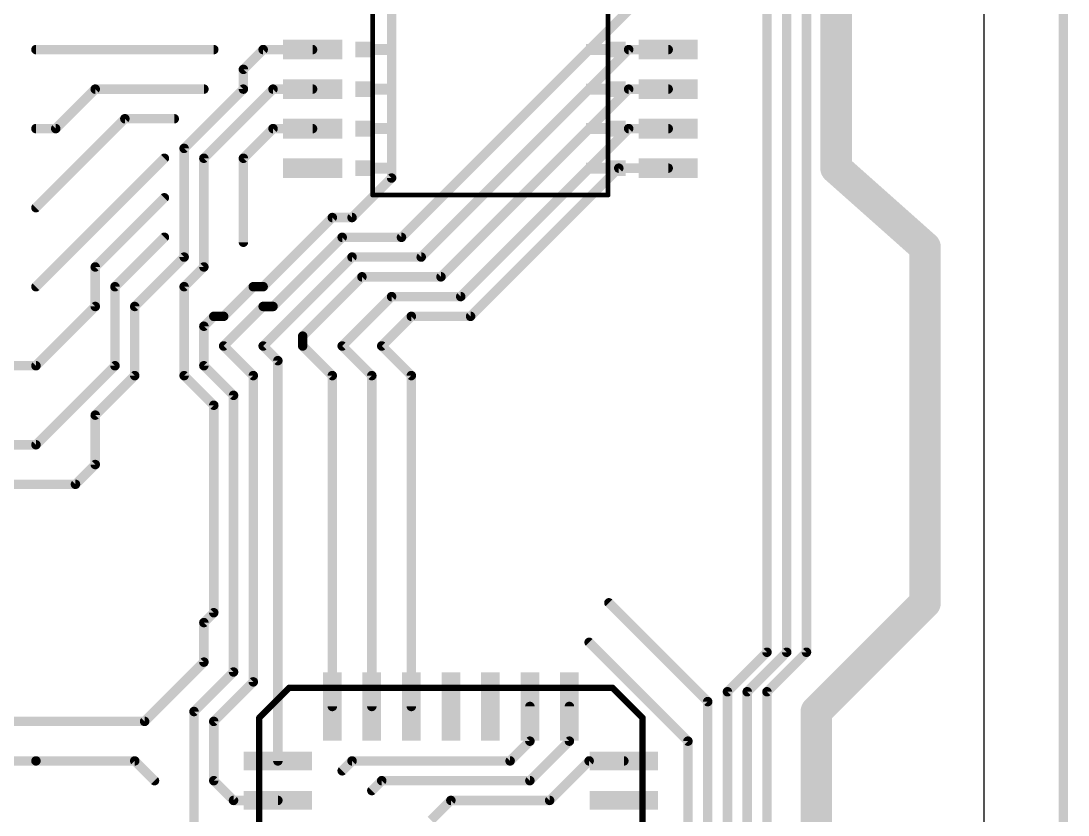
# Model space of a CAD drawing. Extents: x -0.33 to 4.26, y -0.1 to 5.53.
# Drawn here: x 2.931 to 4.256, y 3.494 to 4.499 of the extents above; entities that cross this region are included whole.
import ezdxf

# ---------------------------------------------------------------- set-up
doc = ezdxf.new("R2010")
doc.units = 0
for name, color, linetype in [('1', 22, 'CONTINUOUS'), ('20', 7, 'CONTINUOUS'), ('21', 253, 'CONTINUOUS'), ('51', 253, 'CONTINUOUS')]:
    doc.layers.add(name, color=color, linetype=linetype)

# ---------------------------------------------------------------- blocks, each defined once
blk = doc.blocks.new('RECT')
blk.add_solid([(-0.5, -0.5), (0.5, -0.5), (-0.5, 0.5), (0.5, 0.5)])

msp = doc.modelspace()

# ---------------------------------------------------------------- linework, layer by layer
at = {"layer": '1'}
for points, const_width in [([(4.25, 5.525), (4.25, -0.0875)], 0.012), ([(3.9625, 4.3125), (3.9625, 4.925)], 0.04), ([(3.925, 4.875), (3.925, 3.7)], 0.012), ([(3.9, 4.625), (3.9, 3.7)], 0.012), ([(3.4, 4.3), (3.4, 4.5125)], 0.012), ([(3.7, 4.5125), (3.4125, 4.225)], 0.012), ([(3.875, 4.525), (3.875, 3.7)], 0.012), ([(3.175, 4.4625), (2.95, 4.4625)], 0.012), ([(3.2375, 4.4625), (3.2125, 4.4375)], 0.012), ([(3.3, 4.4625), (3.2375, 4.4625)], 0.012), ([(3.7, 4.4625), (3.4375, 4.2)], 0.012), ([(3.75, 4.4625), (3.7, 4.4625)], 0.012), ([(3.2125, 4.4375), (3.2125, 4.4125)], 0.012), ([(2.975, 4.3625), (3.025, 4.4125)], 0.012), ([(3.025, 4.4125), (3.1625, 4.4125)], 0.012), ([(3.2125, 4.4125), (3.1375, 4.3375)], 0.012), ([(3.25, 4.4125), (3.1625, 4.325)], 0.012), ([(3.3, 4.4125), (3.25, 4.4125)], 0.012), ([(3.7, 4.4125), (3.4625, 4.175)], 0.012), ([(3.75, 4.4125), (3.7, 4.4125)], 0.012), ([(2.95, 4.2625), (3.0625, 4.375)], 0.012), ([(3.0625, 4.375), (3.125, 4.375)], 0.012), ([(2.95, 4.3625), (2.975, 4.3625)], 0.012), ([(3.2125, 4.325), (3.25, 4.3625)], 0.012), ([(3.25, 4.3625), (3.3, 4.3625)], 0.012), ([(3.7, 4.3625), (3.4875, 4.15)], 0.012), ([(3.75, 4.3625), (3.7, 4.3625)], 0.012), ([(3.1375, 4.3375), (3.1375, 4.2)], 0.012), ([(2.95, 4.1625), (3.1125, 4.325)], 0.012), ([(3.1625, 4.325), (3.1625, 4.1875)], 0.012), ([(3.2125, 4.21875), (3.2125, 4.325)], 0.012), ([(4.075, 4.2125), (3.9625, 4.3125)], 0.04), ([(3.6875, 4.3125), (3.5, 4.125)], 0.012), ([(3.75, 4.3125), (3.6875, 4.3125)], 0.012), ([(3.35, 4.25), (3.4, 4.3)], 0.012), ([(3.025, 4.1875), (3.1125, 4.275)], 0.012), ([(3.2375, 4.1625), (3.325, 4.25)], 0.012), ([(3.325, 4.25), (3.35, 4.25)], 0.012), ([(3.05, 4.1625), (3.1125, 4.225)], 0.012), ([(3.25, 4.1375), (3.3375, 4.225)], 0.012), ([(3.3375, 4.225), (3.4125, 4.225)], 0.012), ([(4.075, 3.7625), (4.075, 4.2125)], 0.04), ([(3.1375, 4.2), (3.075, 4.1375)], 0.012), ([(3.2375, 4.0875), (3.35, 4.2)], 0.012), ([(3.35, 4.2), (3.4375, 4.2)], 0.012), ([(3.025, 4.1375), (3.025, 4.1875)], 0.012), ([(3.1625, 4.1875), (3.1375, 4.1625)], 0.012), ([(3.2875, 4.1), (3.3625, 4.175)], 0.012), ([(3.3625, 4.175), (3.4625, 4.175)], 0.012), ([(3.05, 4.0625), (3.05, 4.1625)], 0.012), ([(3.1375, 4.1625), (3.1375, 4.05)], 0.012), ([(3.1875, 4.125), (3.225, 4.1625)], 0.012), ([(3.225, 4.1625), (3.2375, 4.1625)], 0.012), ([(3.3375, 4.0875), (3.4, 4.15)], 0.012), ([(3.4, 4.15), (3.4875, 4.15)], 0.012), ([(2.95, 4.0625), (3.025, 4.1375)], 0.012), ([(3.075, 4.1375), (3.075, 4.05)], 0.012), ([(3.1875, 4.0875), (3.2375, 4.1375)], 0.012), ([(3.2375, 4.1375), (3.25, 4.1375)], 0.012), ([(3.1625, 4.1125), (3.175, 4.125)], 0.012), ([(3.175, 4.125), (3.1875, 4.125)], 0.012), ([(3.3875, 4.0875), (3.425, 4.125)], 0.012), ([(3.425, 4.125), (3.5, 4.125)], 0.012), ([(3.1625, 4.0625), (3.1625, 4.1125)], 0.012), ([(3.2875, 4.0875), (3.2875, 4.1)], 0.012), ([(3.225, 4.05), (3.1875, 4.0875)], 0.012), ([(3.256102, 4.068898), (3.2375, 4.0875)], 0.012), ([(3.325, 4.05), (3.2875, 4.0875)], 0.012), ([(3.375, 4.05), (3.3375, 4.0875)], 0.012), ([(3.425, 4.05), (3.3875, 4.0875)], 0.012), ([(2.6625, 4.0625), (2.95, 4.0625)], 0.012), ([(2.95, 3.9625), (3.05, 4.0625)], 0.012), ([(3.1625, 4.0625), (3.2, 4.025)], 0.012), ([(3.256102, 3.5625), (3.256102, 4.068898)], 0.012), ([(3.075, 4.05), (3.025, 4)], 0.012), ([(3.1375, 4.05), (3.175, 4.0125)], 0.012), ([(3.225, 3.6625), (3.225, 4.05)], 0.012), ([(3.325, 3.631398), (3.325, 4.05)], 0.012), ([(3.375, 3.631398), (3.375, 4.05)], 0.012), ([(3.425, 3.631398), (3.425, 4.05)], 0.012), ([(3.2, 4.025), (3.2, 3.675)], 0.012), ([(3.175, 4.0125), (3.175, 3.75)], 0.012), ([(3.025, 4), (3.025, 3.9375)], 0.012), ([(2.95, 3.9625), (2.725, 3.9625)], 0.012), ([(3.025, 3.9375), (3, 3.9125)], 0.012), ([(3, 3.9125), (2.7, 3.9125)], 0.012), ([(3.9375, 3.625), (4.075, 3.7625)], 0.04), ([(3.8, 3.6375), (3.675, 3.7625)], 0.012), ([(3.175, 3.75), (3.1625, 3.7375)], 0.012), ([(3.1625, 3.6875), (3.1625, 3.7375)], 0.012), ([(3.775, 3.5875), (3.65, 3.7125)], 0.012), ([(3.875, 3.7), (3.825, 3.65)], 0.012), ([(3.9, 3.7), (3.85, 3.65)], 0.012), ([(3.925, 3.7), (3.875, 3.65)], 0.012), ([(3.0875, 3.6125), (3.1625, 3.6875)], 0.012), ([(3.2, 3.675), (3.15, 3.625)], 0.012), ([(3.175, 3.6125), (3.225, 3.6625)], 0.012), ([(3.825, 3.65), (3.825, 3.0875)], 0.012), ([(3.85, 3.65), (3.85, 3.0875)], 0.012), ([(3.875, 3.65), (3.875, 3.0875)], 0.012), ([(3.9375, 3.4375), (3.9375, 3.625)], 0.04), ([(3.15, 3.625), (3.15, 3.4375)], 0.012), ([(3.575, 3.631398), (3.575, 3.5875)], 0.012), ([(3.625, 3.631398), (3.625, 3.5875)], 0.012), ([(3.8, 3.1125), (3.8, 3.6375)], 0.012), ([(2.8, 3.6125), (3.0875, 3.6125)], 0.012), ([(3.175, 3.5375), (3.175, 3.6125)], 0.012), ([(3.575, 3.5875), (3.55, 3.5625)], 0.012), ([(3.625, 3.5875), (3.575, 3.5375)], 0.012), ([(3.775, 3.1375), (3.775, 3.5875)], 0.012), ([(2.7875, 3.5625), (2.95, 3.5625)], 0.012), ([(3.075, 3.5625), (2.95, 3.5625)], 0.012), ([(3.1, 3.5375), (3.075, 3.5625)], 0.012), ([(3.35, 3.5625), (3.3375, 3.55)], 0.012), ([(3.55, 3.5625), (3.35, 3.5625)], 0.012), ([(3.65, 3.5625), (3.6, 3.5125)], 0.012), ([(3.693898, 3.5625), (3.65, 3.5625)], 0.012), ([(3.2, 3.5125), (3.175, 3.5375)], 0.012), ([(3.3875, 3.5375), (3.375, 3.525)], 0.012), ([(3.575, 3.5375), (3.3875, 3.5375)], 0.012), ([(3.256102, 3.5125), (3.2, 3.5125)], 0.012), ([(3.475, 3.5125), (3.45, 3.4875)], 0.012), ([(3.6, 3.5125), (3.475, 3.5125)], 0.012)]:
    msp.add_lwpolyline(points, dxfattribs=dict(at, const_width=const_width))
for points, const_width in [([(2.95, 4.4655, 1), (2.95, 4.4595)], 0.006), ([(3.175, 4.4595, 1), (3.175, 4.4655)], 0.006), ([(3.2375, 4.4655, 1), (3.2375, 4.4595)], 0.006), ([(3.239621, 4.460379, 1), (3.235379, 4.464621)], 0.006), ([(3.3, 4.4595, 1), (3.3, 4.4655)], 0.006), ([(3.7, 4.4655, 1), (3.7, 4.4595)], 0.006), ([(3.702121, 4.460379, 1), (3.697879, 4.464621)], 0.006), ([(3.75, 4.4595, 1), (3.75, 4.4655)], 0.006), ([(3.2155, 4.4375, 1), (3.2095, 4.4375)], 0.006), ([(3.210379, 4.439621, 1), (3.214621, 4.435379)], 0.006), ([(3.025, 4.4155, 1), (3.025, 4.4095)], 0.006), ([(3.027121, 4.410379, 1), (3.022879, 4.414621)], 0.006), ([(3.1625, 4.4095, 1), (3.1625, 4.4155)], 0.006), ([(3.2095, 4.4125, 1), (3.2155, 4.4125)], 0.006), ([(3.214621, 4.410379, 1), (3.210379, 4.414621)], 0.006), ([(3.25, 4.4155, 1), (3.25, 4.4095)], 0.006), ([(3.252121, 4.410379, 1), (3.247879, 4.414621)], 0.006), ([(3.3, 4.4095, 1), (3.3, 4.4155)], 0.006), ([(3.7, 4.4155, 1), (3.7, 4.4095)], 0.006), ([(3.702121, 4.410379, 1), (3.697879, 4.414621)], 0.006), ([(3.75, 4.4095, 1), (3.75, 4.4155)], 0.006), ([(3.0625, 4.378, 1), (3.0625, 4.372)], 0.006), ([(3.064621, 4.372879, 1), (3.060379, 4.377121)], 0.006), ([(3.125, 4.372, 1), (3.125, 4.378)], 0.006), ([(2.95, 4.3655, 1), (2.95, 4.3595)], 0.006), ([(2.972879, 4.364621, 1), (2.977121, 4.360379)], 0.006), ([(2.975, 4.3595, 1), (2.975, 4.3655)], 0.006), ([(3.25, 4.3655, 1), (3.25, 4.3595)], 0.006), ([(3.252121, 4.360379, 1), (3.247879, 4.364621)], 0.006), ([(3.3, 4.3595, 1), (3.3, 4.3655)], 0.006), ([(3.7, 4.3655, 1), (3.7, 4.3595)], 0.006), ([(3.702121, 4.360379, 1), (3.697879, 4.364621)], 0.006), ([(3.75, 4.3595, 1), (3.75, 4.3655)], 0.006), ([(3.1405, 4.3375, 1), (3.1345, 4.3375)], 0.006), ([(3.135379, 4.339621, 1), (3.139621, 4.335379)], 0.006), ([(3.114621, 4.322879, 1), (3.110379, 4.327121)], 0.006), ([(3.1655, 4.325, 1), (3.1595, 4.325)], 0.006), ([(3.160379, 4.327121, 1), (3.164621, 4.322879)], 0.006), ([(3.2155, 4.325, 1), (3.2095, 4.325)], 0.006), ([(3.210379, 4.327121, 1), (3.214621, 4.322879)], 0.006), ([(3.969144, 4.319974, 1), (3.955856, 4.305026)], 0.02), ([(3.9525, 4.3125, 1), (3.9725, 4.3125)], 0.02), ([(3.6875, 4.3155, 1), (3.6875, 4.3095)], 0.006), ([(3.689621, 4.310379, 1), (3.685379, 4.314621)], 0.006), ([(3.75, 4.3095, 1), (3.75, 4.3155)], 0.006), ([(3.397, 4.3, 1), (3.403, 4.3)], 0.006), ([(3.402121, 4.297879, 1), (3.397879, 4.302121)], 0.006), ([(3.114621, 4.272879, 1), (3.110379, 4.277121)], 0.006), ([(2.947879, 4.264621, 1), (2.952121, 4.260379)], 0.006), ([(3.325, 4.253, 1), (3.325, 4.247)], 0.006), ([(3.327121, 4.247879, 1), (3.322879, 4.252121)], 0.006), ([(3.347879, 4.252121, 1), (3.352121, 4.247879)], 0.006), ([(3.35, 4.247, 1), (3.35, 4.253)], 0.006), ([(3.114621, 4.222879, 1), (3.110379, 4.227121)], 0.006), ([(3.3375, 4.228, 1), (3.3375, 4.222)], 0.006), ([(3.339621, 4.222879, 1), (3.335379, 4.227121)], 0.006), ([(3.410379, 4.227121, 1), (3.414621, 4.222879)], 0.006), ([(3.4125, 4.222, 1), (3.4125, 4.228)], 0.006), ([(4.085, 4.2125, 1), (4.065, 4.2125)], 0.02), ([(4.068356, 4.205026, 1), (4.081644, 4.219974)], 0.02), ([(3.2095, 4.21875, 1), (3.2155, 4.21875)], 0.006), ([(3.1345, 4.2, 1), (3.1405, 4.2)], 0.006), ([(3.139621, 4.197879, 1), (3.135379, 4.202121)], 0.006), ([(3.35, 4.203, 1), (3.35, 4.197)], 0.006), ([(3.352121, 4.197879, 1), (3.347879, 4.202121)], 0.006), ([(3.435379, 4.202121, 1), (3.439621, 4.197879)], 0.006), ([(3.4375, 4.197, 1), (3.4375, 4.203)], 0.006), ([(3.028, 4.1875, 1), (3.022, 4.1875)], 0.006), ([(3.022879, 4.189621, 1), (3.027121, 4.185379)], 0.006), ([(3.1595, 4.1875, 1), (3.1655, 4.1875)], 0.006), ([(3.164621, 4.185379, 1), (3.160379, 4.189621)], 0.006), ([(3.3625, 4.178, 1), (3.3625, 4.172)], 0.006), ([(3.364621, 4.172879, 1), (3.360379, 4.177121)], 0.006), ([(3.460379, 4.177121, 1), (3.464621, 4.172879)], 0.006), ([(3.4625, 4.172, 1), (3.4625, 4.178)], 0.006), ([(2.947879, 4.164621, 1), (2.952121, 4.160379)], 0.006), ([(3.053, 4.1625, 1), (3.047, 4.1625)], 0.006), ([(3.047879, 4.164621, 1), (3.052121, 4.160379)], 0.006), ([(3.1405, 4.1625, 1), (3.1345, 4.1625)], 0.006), ([(3.135379, 4.164621, 1), (3.139621, 4.160379)], 0.006), ([(3.225, 4.1655, 1), (3.225, 4.1595)], 0.006), ([(3.227121, 4.160379, 1), (3.222879, 4.164621)], 0.006), ([(3.235379, 4.164621, 1), (3.239621, 4.160379)], 0.006), ([(3.2375, 4.1595, 1), (3.2375, 4.1655)], 0.006), ([(3.4, 4.153, 1), (3.4, 4.147)], 0.006), ([(3.402121, 4.147879, 1), (3.397879, 4.152121)], 0.006), ([(3.485379, 4.152121, 1), (3.489621, 4.147879)], 0.006), ([(3.4875, 4.147, 1), (3.4875, 4.153)], 0.006), ([(3.022, 4.1375, 1), (3.028, 4.1375)], 0.006), ([(3.027121, 4.135379, 1), (3.022879, 4.139621)], 0.006), ([(3.078, 4.1375, 1), (3.072, 4.1375)], 0.006), ([(3.072879, 4.139621, 1), (3.077121, 4.135379)], 0.006), ([(3.2375, 4.1405, 1), (3.2375, 4.1345)], 0.006), ([(3.239621, 4.135379, 1), (3.235379, 4.139621)], 0.006), ([(3.247879, 4.139621, 1), (3.252121, 4.135379)], 0.006), ([(3.25, 4.1345, 1), (3.25, 4.1405)], 0.006), ([(3.175, 4.128, 1), (3.175, 4.122)], 0.006), ([(3.177121, 4.122879, 1), (3.172879, 4.127121)], 0.006), ([(3.185379, 4.127121, 1), (3.189621, 4.122879)], 0.006), ([(3.1875, 4.122, 1), (3.1875, 4.128)], 0.006), ([(3.425, 4.128, 1), (3.425, 4.122)], 0.006), ([(3.427121, 4.122879, 1), (3.422879, 4.127121)], 0.006), ([(3.497879, 4.127121, 1), (3.502121, 4.122879)], 0.006), ([(3.5, 4.122, 1), (3.5, 4.128)], 0.006), ([(3.1655, 4.1125, 1), (3.1595, 4.1125)], 0.006), ([(3.160379, 4.114621, 1), (3.164621, 4.110379)], 0.006), ([(3.2905, 4.1, 1), (3.2845, 4.1)], 0.006), ([(3.285379, 4.102121, 1), (3.289621, 4.097879)], 0.006), ([(3.189621, 4.089621, 1), (3.185379, 4.085379)], 0.006), ([(3.185379, 4.089621, 1), (3.189621, 4.085379)], 0.006), ([(3.239621, 4.089621, 1), (3.235379, 4.085379)], 0.006), ([(3.235379, 4.089621, 1), (3.239621, 4.085379)], 0.006), ([(3.289621, 4.089621, 1), (3.285379, 4.085379)], 0.006), ([(3.2845, 4.0875, 1), (3.2905, 4.0875)], 0.006), ([(3.339621, 4.089621, 1), (3.335379, 4.085379)], 0.006), ([(3.335379, 4.089621, 1), (3.339621, 4.085379)], 0.006), ([(3.389621, 4.089621, 1), (3.385379, 4.085379)], 0.006), ([(3.385379, 4.089621, 1), (3.389621, 4.085379)], 0.006), ([(2.95, 4.0595, 1), (2.95, 4.0655)], 0.006), ([(3.052121, 4.060379, 1), (3.047879, 4.064621)], 0.006), ([(3.164621, 4.064621, 1), (3.160379, 4.060379)], 0.006), ([(3.259102, 4.068898, 1), (3.253102, 4.068898)], 0.006), ([(3.253981, 4.066776, 1), (3.258224, 4.071019)], 0.006), ([(2.947879, 4.064621, 1), (2.952121, 4.060379)], 0.006), ([(3.047, 4.0625, 1), (3.053, 4.0625)], 0.006), ([(3.077121, 4.047879, 1), (3.072879, 4.052121)], 0.006), ([(3.139621, 4.052121, 1), (3.135379, 4.047879)], 0.006), ([(3.1595, 4.0625, 1), (3.1655, 4.0625)], 0.006), ([(3.228, 4.05, 1), (3.222, 4.05)], 0.006), ([(3.222879, 4.047879, 1), (3.227121, 4.052121)], 0.006), ([(3.328, 4.05, 1), (3.322, 4.05)], 0.006), ([(3.322879, 4.047879, 1), (3.327121, 4.052121)], 0.006), ([(3.378, 4.05, 1), (3.372, 4.05)], 0.006), ([(3.372879, 4.047879, 1), (3.377121, 4.052121)], 0.006), ([(3.428, 4.05, 1), (3.422, 4.05)], 0.006), ([(3.422879, 4.047879, 1), (3.427121, 4.052121)], 0.006), ([(3.072, 4.05, 1), (3.078, 4.05)], 0.006), ([(3.1345, 4.05, 1), (3.1405, 4.05)], 0.006), ([(3.203, 4.025, 1), (3.197, 4.025)], 0.006), ([(3.197879, 4.022879, 1), (3.202121, 4.027121)], 0.006), ([(3.178, 4.0125, 1), (3.172, 4.0125)], 0.006), ([(3.172879, 4.010379, 1), (3.177121, 4.014621)], 0.006), ([(3.028, 4, 1), (3.022, 4)], 0.006), ([(3.022879, 4.002121, 1), (3.027121, 3.997879)], 0.006), ([(2.947879, 3.964621, 1), (2.952121, 3.960379)], 0.006), ([(2.95, 3.9595, 1), (2.95, 3.9655)], 0.006), ([(3.022, 3.9375, 1), (3.028, 3.9375)], 0.006), ([(3.027121, 3.935379, 1), (3.022879, 3.939621)], 0.006), ([(2.997879, 3.914621, 1), (3.002121, 3.910379)], 0.006), ([(3, 3.9095, 1), (3, 3.9155)], 0.006), ([(4.082071, 3.755429, 1), (4.067929, 3.769571)], 0.02), ([(3.677121, 3.764621, 1), (3.672879, 3.760379)], 0.006), ([(4.065, 3.7625, 1), (4.085, 3.7625)], 0.02), ([(3.172, 3.75, 1), (3.178, 3.75)], 0.006), ([(3.177121, 3.747879, 1), (3.172879, 3.752121)], 0.006), ([(3.1655, 3.7375, 1), (3.1595, 3.7375)], 0.006), ([(3.160379, 3.739621, 1), (3.164621, 3.735379)], 0.006), ([(3.652121, 3.714621, 1), (3.647879, 3.710379)], 0.006), ([(3.872, 3.7, 1), (3.878, 3.7)], 0.006), ([(3.877121, 3.697879, 1), (3.872879, 3.702121)], 0.006), ([(3.897, 3.7, 1), (3.903, 3.7)], 0.006), ([(3.902121, 3.697879, 1), (3.897879, 3.702121)], 0.006), ([(3.922, 3.7, 1), (3.928, 3.7)], 0.006), ([(3.927121, 3.697879, 1), (3.922879, 3.702121)], 0.006), ([(3.1595, 3.6875, 1), (3.1655, 3.6875)], 0.006), ([(3.164621, 3.685379, 1), (3.160379, 3.689621)], 0.006), ([(3.197, 3.675, 1), (3.203, 3.675)], 0.006), ([(3.202121, 3.672879, 1), (3.197879, 3.677121)], 0.006), ([(3.222, 3.6625, 1), (3.228, 3.6625)], 0.006), ([(3.227121, 3.660379, 1), (3.222879, 3.664621)], 0.006), ([(3.828, 3.65, 1), (3.822, 3.65)], 0.006), ([(3.822879, 3.652121, 1), (3.827121, 3.647879)], 0.006), ([(3.853, 3.65, 1), (3.847, 3.65)], 0.006), ([(3.847879, 3.652121, 1), (3.852121, 3.647879)], 0.006), ([(3.878, 3.65, 1), (3.872, 3.65)], 0.006), ([(3.872879, 3.652121, 1), (3.877121, 3.647879)], 0.006), ([(3.9475, 3.625, 1), (3.9275, 3.625)], 0.02), ([(3.153, 3.625, 1), (3.147, 3.625)], 0.006), ([(3.322, 3.631398, 1), (3.328, 3.631398)], 0.006), ([(3.372, 3.631398, 1), (3.378, 3.631398)], 0.006), ([(3.422, 3.631398, 1), (3.428, 3.631398)], 0.006), ([(3.578, 3.631398, 1), (3.572, 3.631398)], 0.006), ([(3.628, 3.631398, 1), (3.622, 3.631398)], 0.006), ([(3.803, 3.6375, 1), (3.797, 3.6375)], 0.006), ([(3.797879, 3.635379, 1), (3.802121, 3.639621)], 0.006), ([(3.930429, 3.632071, 1), (3.944571, 3.617929)], 0.02), ([(3.085379, 3.614621, 1), (3.089621, 3.610379)], 0.006), ([(3.0875, 3.6095, 1), (3.0875, 3.6155)], 0.006), ([(3.147879, 3.627121, 1), (3.152121, 3.622879)], 0.006), ([(3.178, 3.6125, 1), (3.172, 3.6125)], 0.006), ([(3.172879, 3.614621, 1), (3.177121, 3.610379)], 0.006), ([(3.577121, 3.585379, 1), (3.572879, 3.589621)], 0.006), ([(3.627121, 3.585379, 1), (3.622879, 3.589621)], 0.006), ([(3.778, 3.5875, 1), (3.772, 3.5875)], 0.006), ([(3.772879, 3.585379, 1), (3.777121, 3.589621)], 0.006), ([(3.572, 3.5875, 1), (3.578, 3.5875)], 0.006), ([(3.622, 3.5875, 1), (3.628, 3.5875)], 0.006), ([(2.95, 3.5655, 1), (2.95, 3.5595)], 0.006), ([(2.95, 3.5595, 1), (2.95, 3.5655)], 0.006), ([(3.077121, 3.564621, 1), (3.072879, 3.560379)], 0.006), ([(3.075, 3.5595, 1), (3.075, 3.5655)], 0.006), ([(3.253102, 3.5625, 1), (3.259102, 3.5625)], 0.006), ([(3.35, 3.5655, 1), (3.35, 3.5595)], 0.006), ([(3.352121, 3.560379, 1), (3.347879, 3.564621)], 0.006), ([(3.547879, 3.564621, 1), (3.552121, 3.560379)], 0.006), ([(3.55, 3.5595, 1), (3.55, 3.5655)], 0.006), ([(3.65, 3.5655, 1), (3.65, 3.5595)], 0.006), ([(3.652121, 3.560379, 1), (3.647879, 3.564621)], 0.006), ([(3.693898, 3.5595, 1), (3.693898, 3.5655)], 0.006), ([(3.335379, 3.552121, 1), (3.339621, 3.547879)], 0.006), ([(3.097879, 3.535379, 1), (3.102121, 3.539621)], 0.006), ([(3.177121, 3.539621, 1), (3.172879, 3.535379)], 0.006), ([(3.172, 3.5375, 1), (3.178, 3.5375)], 0.006), ([(3.3875, 3.5405, 1), (3.3875, 3.5345)], 0.006), ([(3.389621, 3.535379, 1), (3.385379, 3.539621)], 0.006), ([(3.572879, 3.539621, 1), (3.577121, 3.535379)], 0.006), ([(3.575, 3.5345, 1), (3.575, 3.5405)], 0.006), ([(3.372879, 3.527121, 1), (3.377121, 3.522879)], 0.006), ([(3.2, 3.5155, 1), (3.2, 3.5095)], 0.006), ([(3.197879, 3.510379, 1), (3.202121, 3.514621)], 0.006), ([(3.256102, 3.5095, 1), (3.256102, 3.5155)], 0.006), ([(3.475, 3.5155, 1), (3.475, 3.5095)], 0.006), ([(3.477121, 3.510379, 1), (3.472879, 3.514621)], 0.006), ([(3.597879, 3.514621, 1), (3.602121, 3.510379)], 0.006), ([(3.6, 3.5095, 1), (3.6, 3.5155)], 0.006)]:
    msp.add_lwpolyline(points, format="xyb", dxfattribs=dict(at, const_width=const_width))
at = {"layer": '20'}
msp.add_line((4.15, 0), (4.15, 5.45), dxfattribs=at)
at = {"layer": '21'}
for points, const_width in [([(3.376, 4.4805), (3.376, 4.4945)], 0.006), ([(3.674, 4.4945), (3.674, 4.4805)], 0.006), ([(3.376, 4.4305), (3.376, 4.4445)], 0.006), ([(3.674, 4.4445), (3.674, 4.4305)], 0.006), ([(3.376, 4.3805), (3.376, 4.3945)], 0.006), ([(3.674, 4.3945), (3.674, 4.3805)], 0.006), ([(3.376, 4.3305), (3.376, 4.3445)], 0.006), ([(3.674, 4.3445), (3.674, 4.3305)], 0.006), ([(3.376, 4.2785), (3.376, 4.2945)], 0.006), ([(3.674, 4.2785), (3.674, 4.2945)], 0.006), ([(3.376, 4.2785), (3.674, 4.2785)], 0.006), ([(3.270472, 3.65502), (3.23248, 3.617028)], 0.008), ([(3.71752, 3.617028), (3.679528, 3.65502)], 0.008)]:
    msp.add_lwpolyline(points, dxfattribs=dict(at, const_width=const_width))
for points, const_width in [([(3.3775, 4.4945, 1), (3.3745, 4.4945)], 0.003), ([(3.6755, 4.4945, 1), (3.6725, 4.4945)], 0.003), ([(3.3745, 4.4805, 1), (3.3775, 4.4805)], 0.003), ([(3.6725, 4.4805, 1), (3.6755, 4.4805)], 0.003), ([(3.3775, 4.4445, 1), (3.3745, 4.4445)], 0.003), ([(3.6755, 4.4445, 1), (3.6725, 4.4445)], 0.003), ([(3.3745, 4.4305, 1), (3.3775, 4.4305)], 0.003), ([(3.6725, 4.4305, 1), (3.6755, 4.4305)], 0.003), ([(3.3775, 4.3945, 1), (3.3745, 4.3945)], 0.003), ([(3.6755, 4.3945, 1), (3.6725, 4.3945)], 0.003), ([(3.3745, 4.3805, 1), (3.3775, 4.3805)], 0.003), ([(3.6725, 4.3805, 1), (3.6755, 4.3805)], 0.003), ([(3.3775, 4.3445, 1), (3.3745, 4.3445)], 0.003), ([(3.6755, 4.3445, 1), (3.6725, 4.3445)], 0.003), ([(3.3745, 4.3305, 1), (3.3775, 4.3305)], 0.003), ([(3.6725, 4.3305, 1), (3.6755, 4.3305)], 0.003), ([(3.3775, 4.2945, 1), (3.3745, 4.2945)], 0.003), ([(3.6755, 4.2945, 1), (3.6725, 4.2945)], 0.003), ([(3.376, 4.28, 1), (3.376, 4.277)], 0.003), ([(3.3745, 4.2785, 1), (3.3775, 4.2785)], 0.003), ([(3.6725, 4.2785, 1), (3.6755, 4.2785)], 0.003), ([(3.674, 4.277, 1), (3.674, 4.28)], 0.003), ([(3.271887, 3.653605, 1), (3.269058, 3.656434)], 0.004), ([(3.680942, 3.656434, 1), (3.678113, 3.653605)], 0.004), ([(3.231066, 3.618442, 1), (3.233895, 3.615613)], 0.004), ([(3.716105, 3.615613, 1), (3.718934, 3.618442)], 0.004)]:
    msp.add_lwpolyline(points, format="xyb", dxfattribs=dict(at, const_width=const_width))
at = {"layer": '51'}
for points, const_width in [([(3.376, 4.4945), (3.376, 4.5305)], 0.006), ([(3.674, 4.5305), (3.674, 4.4945)], 0.006), ([(3.376, 4.4445), (3.376, 4.4805)], 0.006), ([(3.674, 4.4805), (3.674, 4.4445)], 0.006), ([(3.376, 4.3945), (3.376, 4.4305)], 0.006), ([(3.674, 4.4305), (3.674, 4.3945)], 0.006), ([(3.376, 4.3445), (3.376, 4.3805)], 0.006), ([(3.674, 4.3805), (3.674, 4.3445)], 0.006), ([(3.376, 4.2945), (3.376, 4.3305)], 0.006), ([(3.674, 4.2945), (3.674, 4.3305)], 0.006), ([(3.679528, 3.65502), (3.270472, 3.65502)], 0.008), ([(3.23248, 3.617028), (3.23248, 3.107972)], 0.008), ([(3.71752, 3.142972), (3.71752, 3.617028)], 0.008)]:
    msp.add_lwpolyline(points, dxfattribs=dict(at, const_width=const_width))
for points, const_width in [([(3.3745, 4.4945, 1), (3.3775, 4.4945)], 0.003), ([(3.6725, 4.4945, 1), (3.6755, 4.4945)], 0.003), ([(3.3775, 4.4805, 1), (3.3745, 4.4805)], 0.003), ([(3.6755, 4.4805, 1), (3.6725, 4.4805)], 0.003), ([(3.3745, 4.4445, 1), (3.3775, 4.4445)], 0.003), ([(3.6725, 4.4445, 1), (3.6755, 4.4445)], 0.003), ([(3.3775, 4.4305, 1), (3.3745, 4.4305)], 0.003), ([(3.6755, 4.4305, 1), (3.6725, 4.4305)], 0.003), ([(3.3745, 4.3945, 1), (3.3775, 4.3945)], 0.003), ([(3.6725, 4.3945, 1), (3.6755, 4.3945)], 0.003), ([(3.3775, 4.3805, 1), (3.3745, 4.3805)], 0.003), ([(3.6755, 4.3805, 1), (3.6725, 4.3805)], 0.003), ([(3.3745, 4.3445, 1), (3.3775, 4.3445)], 0.003), ([(3.6725, 4.3445, 1), (3.6755, 4.3445)], 0.003), ([(3.3775, 4.3305, 1), (3.3745, 4.3305)], 0.003), ([(3.6755, 4.3305, 1), (3.6725, 4.3305)], 0.003), ([(3.3745, 4.2945, 1), (3.3775, 4.2945)], 0.003), ([(3.6725, 4.2945, 1), (3.6755, 4.2945)], 0.003), ([(3.270472, 3.65702, 1), (3.270472, 3.65302)], 0.004), ([(3.679528, 3.65302, 1), (3.679528, 3.65702)], 0.004), ([(3.23448, 3.617028, 1), (3.23048, 3.617028)], 0.004), ([(3.71952, 3.617028, 1), (3.71552, 3.617028)], 0.004)]:
    msp.add_lwpolyline(points, format="xyb", dxfattribs=dict(at, const_width=const_width))

# ---------------------------------------------------------------- block references
at = {"layer": '1'}
for p, xscale, yscale, rotation in [((3.3, 4.4625), 0.025, 0.075, 270), ((3.75, 4.4625), 0.025, 0.075, 270), ((3.3, 4.4125), 0.025, 0.075, 270), ((3.75, 4.4125), 0.025, 0.075, 270), ((3.3, 4.3625), 0.025, 0.075, 270), ((3.75, 4.3625), 0.025, 0.075, 270), ((3.3, 4.3125), 0.025, 0.075, 270), ((3.75, 4.3125), 0.025, 0.075, 270), ((3.325, 3.631398), 0.086614, 0.023622, 90), ((3.375, 3.631398), 0.086614, 0.023622, 90), ((3.425, 3.631398), 0.086614, 0.023622, 90), ((3.475, 3.631398), 0.086614, 0.023622, 90), ((3.525, 3.631398), 0.086614, 0.023622, 90), ((3.575, 3.631398), 0.086614, 0.023622, 90), ((3.625, 3.631398), 0.086614, 0.023622, 90), ((3.256102, 3.5625), 0.023622, 0.086614, 90), ((3.693898, 3.5625), 0.023622, 0.086614, 90), ((3.256102, 3.5125), 0.023622, 0.086614, 90), ((3.693898, 3.5125), 0.023622, 0.086614, 90)]:
    msp.add_blockref('RECT', p, dxfattribs=dict(at, xscale=xscale, yscale=yscale, rotation=rotation))
at = {"layer": '51'}
for p, xscale, yscale, rotation in [((3.364, 4.4625), 0.02, 0.02, 270), ((3.389, 4.4625), 0.014, 0.03, 270), ((3.661, 4.4625), 0.014, 0.03, 270), ((3.686, 4.4625), 0.02, 0.02, 270), ((3.364, 4.4125), 0.02, 0.02, 270), ((3.389, 4.4125), 0.014, 0.03, 270), ((3.661, 4.4125), 0.014, 0.03, 270), ((3.686, 4.4125), 0.02, 0.02, 270), ((3.364, 4.3625), 0.02, 0.02, 270), ((3.389, 4.3625), 0.014, 0.03, 270), ((3.661, 4.3625), 0.014, 0.03, 270), ((3.686, 4.3625), 0.02, 0.02, 270), ((3.364, 4.3125), 0.02, 0.02, 270), ((3.686, 4.3125), 0.02, 0.02, 270), ((3.389, 4.3125), 0.014, 0.03, 270), ((3.661, 4.3125), 0.014, 0.03, 270), ((3.325, 3.665844), 0.017713, 0.02048, 90), ((3.375, 3.665844), 0.017713, 0.02048, 90), ((3.425, 3.665844), 0.017713, 0.02048, 90), ((3.475, 3.665844), 0.017713, 0.02048, 90), ((3.525, 3.665844), 0.017713, 0.02048, 90), ((3.575, 3.665844), 0.017713, 0.02048, 90), ((3.625, 3.665844), 0.017713, 0.02048, 90), ((3.221656, 3.5625), 0.02048, 0.017713, 90), ((3.728344, 3.5625), 0.02048, 0.017713, 90), ((3.221656, 3.5125), 0.02048, 0.017713, 90), ((3.728344, 3.5125), 0.02048, 0.017713, 90)]:
    msp.add_blockref('RECT', p, dxfattribs=dict(at, xscale=xscale, yscale=yscale, rotation=rotation))

doc.saveas('drawing.dxf')
